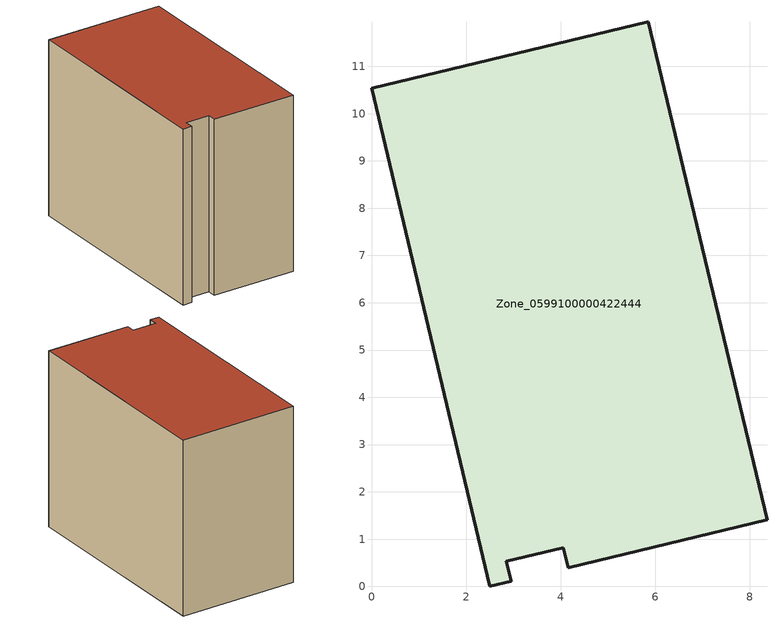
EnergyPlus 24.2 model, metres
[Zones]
Zone_0599100000422444
 floor ground (C_G): 0,10.53 5.85,11.95 8.37,1.41 4.16,0.4 4.06,0.81 2.85,0.53 2.95,0.11 2.5,0 z0
 wall outside (C_F): 2.85,0.53 4.06,0.81 4.16,0.4 8.37,1.41 5.85,11.95 0,10.53 2.5,0 2.95,0.11 2.85,0.53 z0:8.93
 roof outside (C_R): 8.37,1.41 5.85,11.95 0,10.53 2.5,0 2.95,0.11 2.85,0.53 4.06,0.81 4.16,0.4 z8.93
[BUILDING]
Pand.0599100000422444: North Axis=0; Terrain=City; Loads Convergence Tolerance Value=0.04; Temperature Convergence Tolerance Value=0.4; Solar Distribution=FullExterior; Maximum Number of Warmup Days=25; Minimum Number of Warmup Days=1
[Site:Location]
Rotterdam.The.Hague.AP_ZH_NLD Design_Conditions: Latitude=51.96; Longitude=4.45; Time Zone=1; Elevation=-4.5
[SITE:GROUNDTEMPERATURE:BUILDINGSURFACE]
18, 18, 18, 18, 18, 18, 18, 18, 18, 18, 18, 18
[MATERIAL] Thermal Absorptance=0.9; Solar Absorptance=0.7; Visible Absorptance=0.7
Name | Roughness | Thickness | Conductivity | Density | Specific Heat
G.TI.2006-2014 | MediumSmooth | 0.15 | 0.06 | 540 | 1210
F.TI.2006-2014 | Rough | 0.3 | 0.12 | 1920 | 840
R.TI.2006-2014 | MediumRough | 0.2 | 0.08 | 1500 | 1000
[CONSTRUCTION]
C_G: G.TI.2006-2014
C_F: F.TI.2006-2014
C_R: R.TI.2006-2014
[ZONE]
Zone_0599100000422444: Type=1; Multiplier=1; Ceiling Height=Autocalculate; Volume=Autocalculate; Floor Area=autocalculate; Part of Total Floor Area=Yes
[ZONEINFILTRATION:DESIGNFLOWRATE]
Infil_Zone_0599100000422444: Zone or ZoneList or Space or SpaceList=Zone_0599100000422444; Schedule=AlwaysOn; Design Flow Rate Calculation Method=Flow/Area; Flow Rate per Floor Area=0.0015; Constant Term Coefficient=1; Temperature Term Coefficient=0; Velocity Term Coefficient=0; Velocity Squared Term Coefficient=0
[HVACTEMPLATE:ZONE:IDEALLOADSAIRSYSTEM]
Zone_0599100000422444: Maximum Heating Supply Air Temperature=50; Minimum Cooling Supply Air Temperature=13; Maximum Heating Supply Air Humidity Ratio=0.0156; Minimum Cooling Supply Air Humidity Ratio=0.0077; Heating Limit=NoLimit; Cooling Limit=NoLimit; Dehumidification Control Type=ConstantSensibleHeatRatio; Cooling Sensible Heat Ratio=0.7; Dehumidification Setpoint=60; Humidification Control Type=None; Humidification Setpoint=30; Outdoor Air Method=None; Outdoor Air Flow Rate per Person=0.00944; Outdoor Air Flow Rate per Zone Floor Area=0; Outdoor Air Flow Rate per Zone=0; Demand Controlled Ventilation Type=None; Outdoor Air Economizer Type=NoEconomizer; Heat Recovery Type=None; Sensible Heat Recovery Effectiveness=0.7; Latent Heat Recovery Effectiveness=0.65
[ZONECONTROL:THERMOSTAT]
ThermostatControl_Zone_0599100000422444: Zone or ZoneList=Zone_0599100000422444; Control Type Schedule=DualSetpointControlType; Control 1=Thermostat_Zone_0599100000422444; Temperature Difference Between Cutout And Setpoint=0
[THERMOSTATSETPOINT:DUALSETPOINT]
Thermostat_Zone_0599100000422444: Heating Setpoint Temperature Schedule=HeatingSetpoint_Zone_0599100000422444; Cooling Setpoint Temperature Schedule=CoolingSetpoint_Zone_0599100000422444
[SCHEDULE:COMPACT]
HeatingSetpoint_Zone_0599100000422444: Through: 12/31, For: AllDays, Until: 24:00, 21
CoolingSetpoint_Zone_0599100000422444: Through: 12/31, For: AllDays, Until: 24:00, 24
DualSetpointControlType: Through: 12/31, For: AllDays, Until: 24:00, 4
AlwaysOn: Through: 12/31, For: AllDays, Until: 24:00, 1
